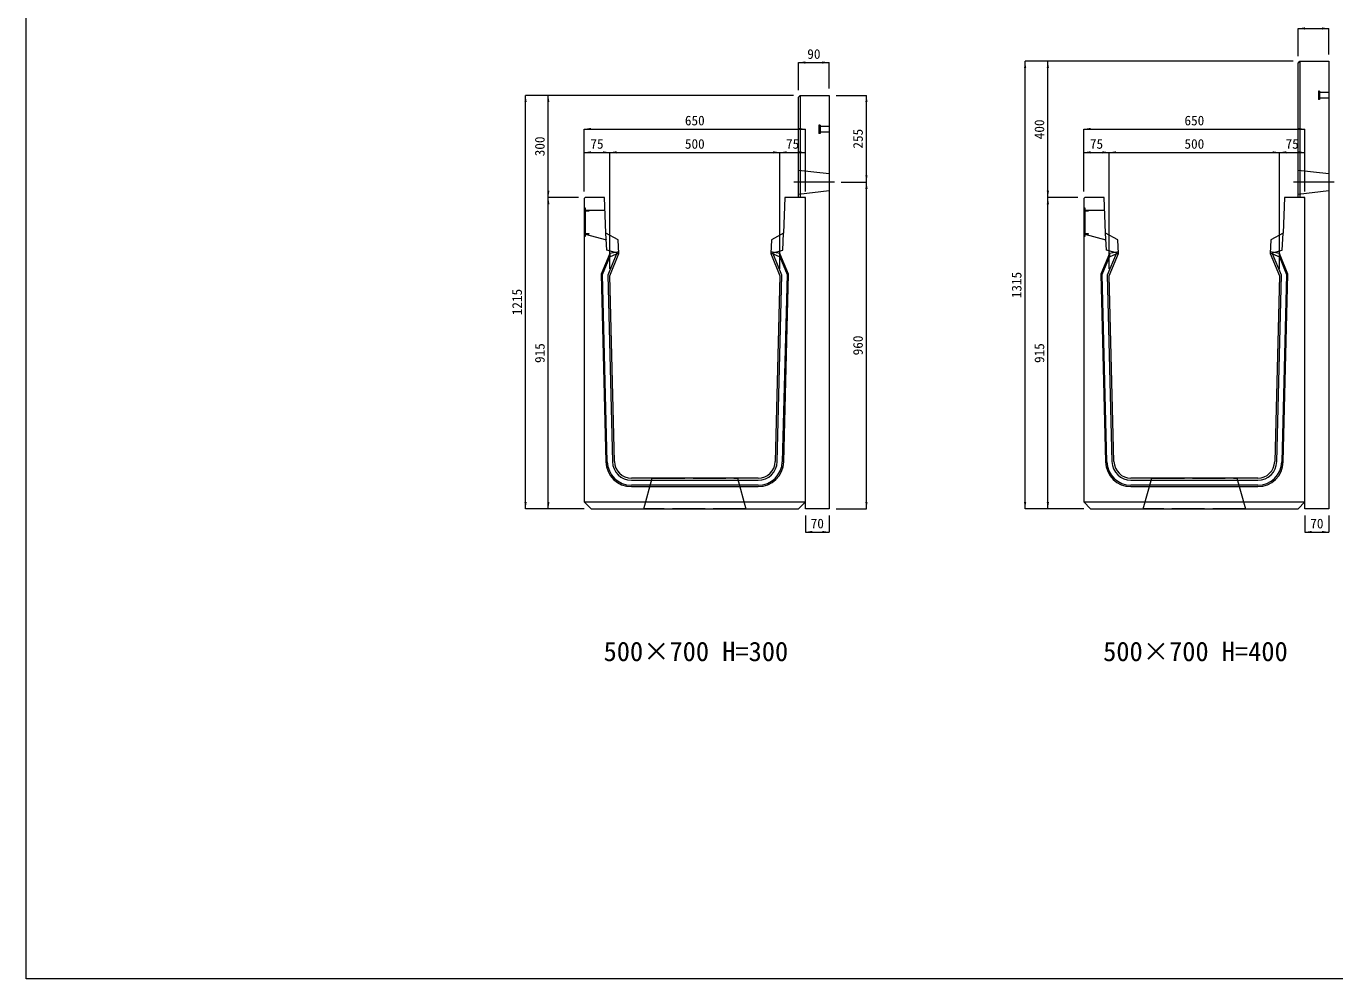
# Model space of a CAD drawing. Units: millimetres at full size. Extents: x -7442 to 51876, y 9625 to 40052.
# Drawn here: x 37386 to 41232, y 30160 to 32960 of the extents above; entities that cross this region are included whole.
import ezdxf
from ezdxf.enums import TextEntityAlignment as Align

# ---------------------------------------------------------------- set-up
doc = ezdxf.new("R2010")
doc.units = ezdxf.units.MM
doc.header["$LTSCALE"] = 16
for name, pattern in [('DASHED', [7.5, 6, -1.5]), ('USER1', [13.5, 7.5, -6]), ('USER2', [285.75, 190.5, -31.75, 31.75, -31.75])]:
    doc.linetypes.add(name, pattern=pattern)
doc.layers.add('0_2', color=7, linetype='Continuous')
for name, color, linetype, lineweight in [('HOLE', 7, 'DASHED', 9), ('KIJUN', 5, 'Continuous', 9), ('WWAY', 5, 'Continuous', 9), ('寸法線', 7, 'Continuous', 9), ('本体', 2, 'Continuous', 13), ('補助線', 8, 'Continuous', 9), ('ｲﾝｻｰﾄ', 3, 'USER1', 9)]:
    doc.layers.add(name, color=color, linetype=linetype, lineweight=lineweight)
doc.styles.add('ＭＳ ゴシック', font='')
doc.styles.get('ＭＳ ゴシック').set_extended_font_data('MS Gothic')

# ---------------------------------------------------------------- blocks, each defined once
blk = doc.blocks.new('filled_arrow')
at = {"color": 0, "linetype": 'Continuous', "lineweight": -2}
blk.add_solid([(7.5, 1.25), (0, 0), (7.5, -1.25)], dxfattribs=at)

msp = doc.modelspace()

# ---------------------------------------------------------------- linework, layer by layer
at = {"layer": 'HOLE'}
for points in [[(39226.45, 31631.78), (39476.45, 31631.78), (39501.45, 31541.78), (39201.45, 31541.78)], [(40694.61, 31631.78), (40944.61, 31631.78), (40969.61, 31541.78), (40669.61, 31541.78)]]:
    msp.add_lwpolyline(points, close=True, dxfattribs=at)
at = {"layer": 'KIJUN'}
for p, q in [((39101.57, 32292.24), (39101.7, 32282.12)), ((39121.45, 32290.58), (39128.45, 32291.78)), ((39581.44, 32290.58), (39574.45, 32291.78)), ((39601.33, 32292.24), (39601.2, 32282.12)), ((40569.73, 32292.24), (40569.86, 32282.12)), ((40589.62, 32290.58), (40596.61, 32291.78)), ((41049.61, 32290.58), (41042.61, 32291.78)), ((41069.49, 32292.24), (41069.36, 32282.12)), ((39115.22, 31680.52), (39101.45, 32226.78)), ((40583.38, 31680.52), (40569.61, 32226.78)), ((39537.69, 31631.78), (39165.2, 31631.78)), ((39165.2, 31625.78), (39537.69, 31625.78)), ((41005.86, 31631.78), (40633.37, 31631.78)), ((40633.37, 31625.78), (41005.86, 31625.78)), ((39537.69, 31610.78), (39165.2, 31610.78)), ((39165.2, 31606.78), (39537.69, 31606.78)), ((41005.86, 31610.78), (40633.37, 31610.78)), ((40633.37, 31606.78), (41005.86, 31606.78))]:
    msp.add_line(p, q, dxfattribs=at)
at = {"layer": 'KIJUN', "color": 7, "lineweight": 13}
for p, q in [((39537.69, 31631.78), (39165.2, 31631.78)), ((41005.86, 31631.78), (40633.37, 31631.78))]:
    msp.add_line(p, q, dxfattribs=at)
at = {"layer": 'KIJUN', "color": 7}
for p, q in [((39026.45, 31561.78), (39676.45, 31561.78)), ((40494.61, 31561.78), (41144.61, 31561.78))]:
    msp.add_line(p, q, dxfattribs=at)
at = {"layer": 'KIJUN', "color": 7, "lineweight": 13}
for points in [[(39128.45, 32291.78), (39126.45, 32331.78), (39090.45, 32351.78), (39086.45, 32456.78), (39029.45, 32456.78), (39026.45, 32453.78), (39026.45, 31561.78), (39046.45, 31541.78), (39656.45, 31541.78), (39676.45, 31561.78), (39676.45, 32453.78), (39673.45, 32456.78), (39616.45, 32456.78), (39612.45, 32351.78), (39576.45, 32331.78), (39574.45, 32291.78), (39601.45, 32226.78), (39587.68, 31680.52)], [(40596.61, 32291.78), (40594.61, 32331.78), (40558.61, 32351.78), (40554.61, 32456.78), (40497.61, 32456.78), (40494.61, 32453.78), (40494.61, 31561.78), (40514.61, 31541.78), (41124.61, 31541.78), (41144.61, 31561.78), (41144.61, 32453.78), (41141.61, 32456.78), (41084.61, 32456.78), (41080.61, 32351.78), (41044.61, 32331.78), (41042.61, 32291.78), (41069.61, 32226.78), (41055.84, 31680.52)], [(39115.22, 31680.52), (39101.45, 32226.78), (39128.45, 32291.78)], [(40583.38, 31680.52), (40569.61, 32226.78), (40596.61, 32291.78)]]:
    msp.add_lwpolyline(points, dxfattribs=at)
at = {"layer": 'KIJUN', "color": 7, "linetype": 'DASHED', "lineweight": 13}
for points in [[(39128.45, 32291.78), (39093.12, 32301.78), (39090.45, 32351.78)], [(39574.45, 32291.78), (39609.78, 32301.78), (39612.45, 32351.78)], [(40596.61, 32291.78), (40561.28, 32301.78), (40558.61, 32351.78)], [(41042.61, 32291.78), (41077.94, 32301.78), (41080.61, 32351.78)]]:
    msp.add_lwpolyline(points, dxfattribs=at)
at = {"layer": 'KIJUN'}
for points in [[(39101.45, 32226.78), (39128.45, 32291.78), (39128.2, 32296.81), (39101.57, 32292.24), (39076.32, 32231.46), (39090.23, 31679.89)], [(39094.23, 31679.99), (39080.34, 32230.71), (39101.7, 32282.12)], [(39101.7, 32282.12), (39121.45, 32290.58), (39095.42, 32227.9), (39109.22, 31680.37)], [(39612.67, 31679.89), (39626.57, 32231.46), (39601.33, 32292.24), (39574.7, 32296.81), (39574.45, 32291.78), (39601.45, 32226.78), (39587.68, 31680.52)], [(39593.68, 31680.37), (39607.48, 32227.9), (39581.44, 32290.58), (39601.2, 32282.12), (39622.55, 32230.71), (39608.67, 31679.99)], [(40569.61, 32226.78), (40596.61, 32291.78), (40596.36, 32296.81), (40569.73, 32292.24), (40544.49, 32231.46), (40558.39, 31679.89)], [(40562.39, 31679.99), (40548.51, 32230.71), (40569.86, 32282.12)], [(40569.86, 32282.12), (40589.62, 32290.58), (40563.58, 32227.9), (40577.38, 31680.37)], [(41080.83, 31679.89), (41094.74, 32231.46), (41069.49, 32292.24), (41042.86, 32296.81), (41042.61, 32291.78), (41069.61, 32226.78), (41055.84, 31680.52)], [(41061.84, 31680.37), (41075.64, 32227.9), (41049.61, 32290.58), (41069.36, 32282.12), (41090.72, 32230.71), (41076.83, 31679.99)]]:
    msp.add_lwpolyline(points, dxfattribs=at)
for centre, radius, start, end in [((39165.2, 31681.78), 75, 181.44413, 270), ((39165.2, 31681.78), 71, 181.44413, 270), ((39165.2, 31681.78), 56, 181.44413, 270), ((39165.2, 31681.78), 50, 181.44413, 270), ((39537.69, 31681.78), 50, 270, 358.55587), ((39537.69, 31681.78), 56, 270, 358.55587), ((39537.69, 31681.78), 71, 270, 358.55587), ((39537.69, 31681.78), 75, 270, 358.55587), ((40633.37, 31681.78), 75, 181.44413, 270), ((40633.37, 31681.78), 71, 181.44413, 270), ((40633.37, 31681.78), 56, 181.44413, 270), ((40633.37, 31681.78), 50, 181.44413, 270), ((41005.86, 31681.78), 50, 270, 358.55587), ((41005.86, 31681.78), 56, 270, 358.55587), ((41005.86, 31681.78), 71, 270, 358.55587), ((41005.86, 31681.78), 75, 270, 358.55587)]:
    msp.add_arc(centre, radius, start, end, dxfattribs=at)
at = {"layer": 'KIJUN', "color": 7, "lineweight": 13}
for centre, start, end in [((39165.2, 31681.78), 181.44413, 270), ((39537.69, 31681.78), 270, 358.55587), ((40633.37, 31681.78), 181.44413, 270), ((41005.86, 31681.78), 270, 358.55587)]:
    msp.add_arc(centre, 50, start, end, dxfattribs=at)
at = {"layer": 'WWAY', "color": 7, "linetype": 'DASHED', "lineweight": 13}
for points in [[(39026.45, 32426.78), (39029.65, 32424.78), (39029.65, 32342.78), (39026.45, 32340.78)], [(39087.9, 32418.78), (39029.65, 32418.78), (39029.65, 32424.78), (39026.45, 32426.78)], [(40494.61, 32426.78), (40497.81, 32424.78), (40497.81, 32342.78), (40494.61, 32340.78)], [(40556.06, 32418.78), (40497.81, 32418.78), (40497.81, 32424.78), (40494.61, 32426.78)], [(39026.45, 32340.78), (39029.65, 32342.78), (39029.65, 32348.78), (39091.52, 32331.78)], [(40494.61, 32340.78), (40497.81, 32342.78), (40497.81, 32348.78), (40559.68, 32331.78)]]:
    msp.add_lwpolyline(points, dxfattribs=at)
at = {"layer": 'WWAY'}
for points in [[(39027.65, 32423.78), (39029.65, 32423.78), (39029.65, 32343.78), (39027.65, 32343.78)], [(40495.81, 32423.78), (40497.81, 32423.78), (40497.81, 32343.78), (40495.81, 32343.78)], [(39029.65, 32418.78), (39039.65, 32418.78), (39039.65, 32416.78), (39029.65, 32416.78)], [(40497.81, 32418.78), (40507.81, 32418.78), (40507.81, 32416.78), (40497.81, 32416.78)], [(39029.65, 32350.78), (39039.65, 32350.78), (39039.65, 32348.78), (39029.65, 32348.78)], [(40497.81, 32350.78), (40507.81, 32350.78), (40507.81, 32348.78), (40497.81, 32348.78)]]:
    msp.add_lwpolyline(points, close=True, dxfattribs=at)
at = {"layer": '寸法線'}
for p, q in [((41124.61, 32953.22), (41214.61, 32953.22)), ((41124.61, 32871.78), (41124.61, 32953.22)), ((41214.61, 32876.78), (41214.61, 32953.22)), ((39656.45, 32853.22), (39746.45, 32853.22)), ((39656.45, 32771.78), (39656.45, 32853.22)), ((39746.45, 32776.78), (39746.45, 32853.22)), ((40322.14, 31541.78), (40322.14, 32856.78)), ((41109.61, 32856.78), (40322.14, 32856.78)), ((40389.03, 32456.78), (40389.03, 32856.78)), ((41109.61, 32856.78), (40389.03, 32856.78)), ((38853.98, 31541.78), (38853.98, 32756.78)), ((39641.45, 32756.78), (38853.98, 32756.78)), ((38920.87, 32456.78), (38920.87, 32756.78)), ((39641.45, 32756.78), (38920.87, 32756.78)), ((39766.45, 32756.78), (39855.88, 32756.78)), ((39855.88, 32501.78), (39855.88, 32756.78)), ((39026.45, 32657.79), (39676.45, 32657.79)), ((39026.45, 32473.78), (39026.45, 32657.79)), ((39676.45, 32473.78), (39676.45, 32657.79)), ((40494.61, 32657.79), (41144.61, 32657.79)), ((40494.61, 32473.78), (40494.61, 32657.79)), ((41144.61, 32473.78), (41144.61, 32657.79)), ((39026.45, 32589.11), (39101.45, 32589.11)), ((39026.45, 32473.78), (39026.45, 32589.11)), ((39101.45, 32589.11), (39601.45, 32589.11)), ((39101.45, 32246.78), (39101.45, 32589.11)), ((39101.45, 32246.78), (39101.45, 32589.11)), ((39601.45, 32246.78), (39601.45, 32589.11)), ((39601.45, 32589.11), (39676.45, 32589.11)), ((39601.45, 32246.78), (39601.45, 32589.11)), ((39676.45, 32473.78), (39676.45, 32589.11)), ((40494.61, 32589.11), (40569.61, 32589.11)), ((40494.61, 32473.78), (40494.61, 32589.11)), ((40569.61, 32589.11), (41069.61, 32589.11)), ((40569.61, 32246.78), (40569.61, 32589.11)), ((40569.61, 32246.78), (40569.61, 32589.11)), ((41069.61, 32246.78), (41069.61, 32589.11)), ((41069.61, 32589.11), (41144.61, 32589.11)), ((41069.61, 32246.78), (41069.61, 32589.11)), ((41144.61, 32473.78), (41144.61, 32589.11)), ((39782.04, 32501.78), (39855.88, 32501.78)), ((39782.04, 32501.78), (39855.88, 32501.78)), ((39855.88, 31541.78), (39855.88, 32501.78)), ((38920.87, 31541.78), (38920.87, 32456.78)), ((39009.45, 32456.78), (38920.87, 32456.78)), ((39009.45, 32456.78), (38920.87, 32456.78)), ((40389.03, 31541.78), (40389.03, 32456.78)), ((40477.61, 32456.78), (40389.03, 32456.78)), ((40477.61, 32456.78), (40389.03, 32456.78)), ((39026.45, 31541.78), (38853.98, 31541.78)), ((39026.45, 31541.78), (38920.87, 31541.78)), ((39766.45, 31541.78), (39855.88, 31541.78)), ((40494.61, 31541.78), (40322.14, 31541.78)), ((40494.61, 31541.78), (40389.03, 31541.78)), ((39676.45, 31521.78), (39676.45, 31473.52)), ((39746.45, 31521.78), (39746.45, 31473.52)), ((41144.61, 31521.78), (41144.61, 31473.52)), ((41214.61, 31521.78), (41214.61, 31473.52)), ((39676.45, 31473.52), (39746.45, 31473.52)), ((41144.61, 31473.52), (41214.61, 31473.52))]:
    msp.add_line(p, q, dxfattribs=at)
at = {"layer": '寸法線', "linetype": 'USER2'}
for p, q in [((39762.04, 32501.78), (39642.77, 32501.78)), ((41230.2, 32501.78), (41110.93, 32501.78))]:
    msp.add_line(p, q, dxfattribs=at)
at = {"layer": '本体', "color": 4, "lineweight": 5}
for p, q in [((41129.61, 32856.78), (41129.61, 32456.78)), ((39661.45, 32756.78), (39661.45, 32456.78))]:
    msp.add_line(p, q, dxfattribs=at)
at = {"layer": '本体', "linetype": 'USER1', "lineweight": 9}
for p, q in [((39656.45, 32536.78), (39746.45, 32526.78)), ((41124.61, 32536.78), (41214.61, 32526.78)), ((39656.45, 32466.78), (39746.45, 32476.78)), ((41124.61, 32466.78), (41214.61, 32476.78))]:
    msp.add_line(p, q, dxfattribs=at)
at = {"layer": '本体'}
for points in [[(41124.61, 32851.78), (41129.61, 32856.78), (41214.61, 32856.78), (41214.61, 31541.78), (41144.61, 31541.78), (41144.61, 32456.78), (41124.61, 32456.78)], [(39656.45, 32751.78), (39661.45, 32756.78), (39746.45, 32756.78), (39746.45, 31541.78), (39676.45, 31541.78), (39676.45, 32456.78), (39656.45, 32456.78)]]:
    msp.add_lwpolyline(points, close=True, dxfattribs=at)
at = {"layer": '補助線', "color": 1, "lineweight": 13}
msp.add_lwpolyline([(37386.43, 39329.48), (51875.82, 39329.48), (51875.82, 30160.45), (37386.43, 30160.45)], close=True, dxfattribs=at)
at = {"layer": 'ｲﾝｻｰﾄ'}
for p, q in [((41184.61, 32769.28), (41184.61, 32744.28)), ((41187.61, 32769.28), (41184.61, 32769.28)), ((41187.61, 32769.28), (41187.61, 32744.28)), ((41187.61, 32744.28), (41184.61, 32744.28)), ((41214.61, 32765.28), (41187.61, 32765.28)), ((41214.61, 32748.28), (41187.61, 32748.28)), ((41214.61, 32765.28), (41214.61, 32748.28)), ((39716.45, 32669.28), (39716.45, 32644.28)), ((39719.45, 32669.28), (39716.45, 32669.28)), ((39719.45, 32669.28), (39719.45, 32644.28)), ((39746.45, 32665.28), (39719.45, 32665.28)), ((39746.45, 32665.28), (39746.45, 32648.28)), ((39719.45, 32644.28), (39716.45, 32644.28)), ((39746.45, 32648.28), (39719.45, 32648.28))]:
    msp.add_line(p, q, dxfattribs=at)

# ---------------------------------------------------------------- block references
at = {"layer": '寸法線', "xscale": 2.67, "yscale": 2.67}
for p in [(41124.61, 32953.22), (39656.45, 32853.22), (39026.45, 32657.79), (40494.61, 32657.79), (39026.45, 32589.11), (39101.45, 32589.11), (39601.45, 32589.11), (40494.61, 32589.11), (40569.61, 32589.11), (41069.61, 32589.11), (39676.45, 31473.52), (41144.61, 31473.52)]:
    msp.add_blockref('filled_arrow', p, dxfattribs=at)
for p, rotation in [((41214.61, 32953.22), 180), ((39746.45, 32853.22), 180), ((40322.14, 32856.78), 270), ((40389.03, 32856.78), 270), ((38853.98, 32756.78), 270), ((38920.87, 32756.78), 270), ((39855.88, 32756.78), 270), ((39676.45, 32657.79), 180), ((41144.61, 32657.79), 180), ((39101.45, 32589.11), 180), ((39601.45, 32589.11), 180), ((39676.45, 32589.11), 180), ((40569.61, 32589.11), 180), ((41069.61, 32589.11), 180), ((41144.61, 32589.11), 180), ((39855.88, 32501.78), 90), ((39855.88, 32501.78), 270), ((38920.87, 32456.78), 90), ((40389.03, 32456.78), 90), ((38920.87, 32456.78), 270), ((40389.03, 32456.78), 270), ((38853.98, 31541.78), 90), ((38920.87, 31541.78), 90), ((39855.88, 31541.78), 90), ((40322.14, 31541.78), 90), ((40389.03, 31541.78), 90), ((39746.45, 31473.52), 180), ((41214.61, 31473.52), 180)]:
    msp.add_blockref('filled_arrow', p, dxfattribs=dict(at, rotation=rotation))

# ---------------------------------------------------------------- texts
at = {"layer": '0_2', "style": 'ＭＳ ゴシック'}
for s, p in [('500×700 H=300', (39083.36, 31077.01)), ('500×700 H=400', (40551.52, 31077.01))]:
    msp.add_text(s, height=56.96, dxfattribs=at).set_placement(p, align=Align.BOTTOM_LEFT)
at = {"layer": '寸法線', "style": 'ＭＳ ゴシック'}
for s, p in [('90', (39701.45, 32878.22)), ('650', (39351.45, 32682.79)), ('650', (40819.61, 32682.79)), ('75', (39063.95, 32614.11)), ('500', (39351.45, 32614.11)), ('75', (39638.95, 32614.11)), ('75', (40532.11, 32614.11)), ('500', (40819.61, 32614.11)), ('75', (41107.11, 32614.11)), ('70', (39711.45, 31498.52)), ('70', (41179.61, 31498.52))]:
    msp.add_text(s, height=28.48, dxfattribs=at).set_placement(p, align=Align.MIDDLE_CENTER)
for s, p in [('255', (39830.88, 32629.28)), ('400', (40364.03, 32656.78)), ('300', (38895.87, 32606.78)), ('1315', (40297.14, 32199.28)), ('1215', (38828.98, 32149.28)), ('960', (39830.88, 32021.78)), ('915', (38895.87, 31999.28)), ('915', (40364.03, 31999.28))]:
    msp.add_text(s, height=28.48, rotation=90, dxfattribs=at).set_placement(p, align=Align.MIDDLE_CENTER)

doc.saveas('drawing.dxf')
